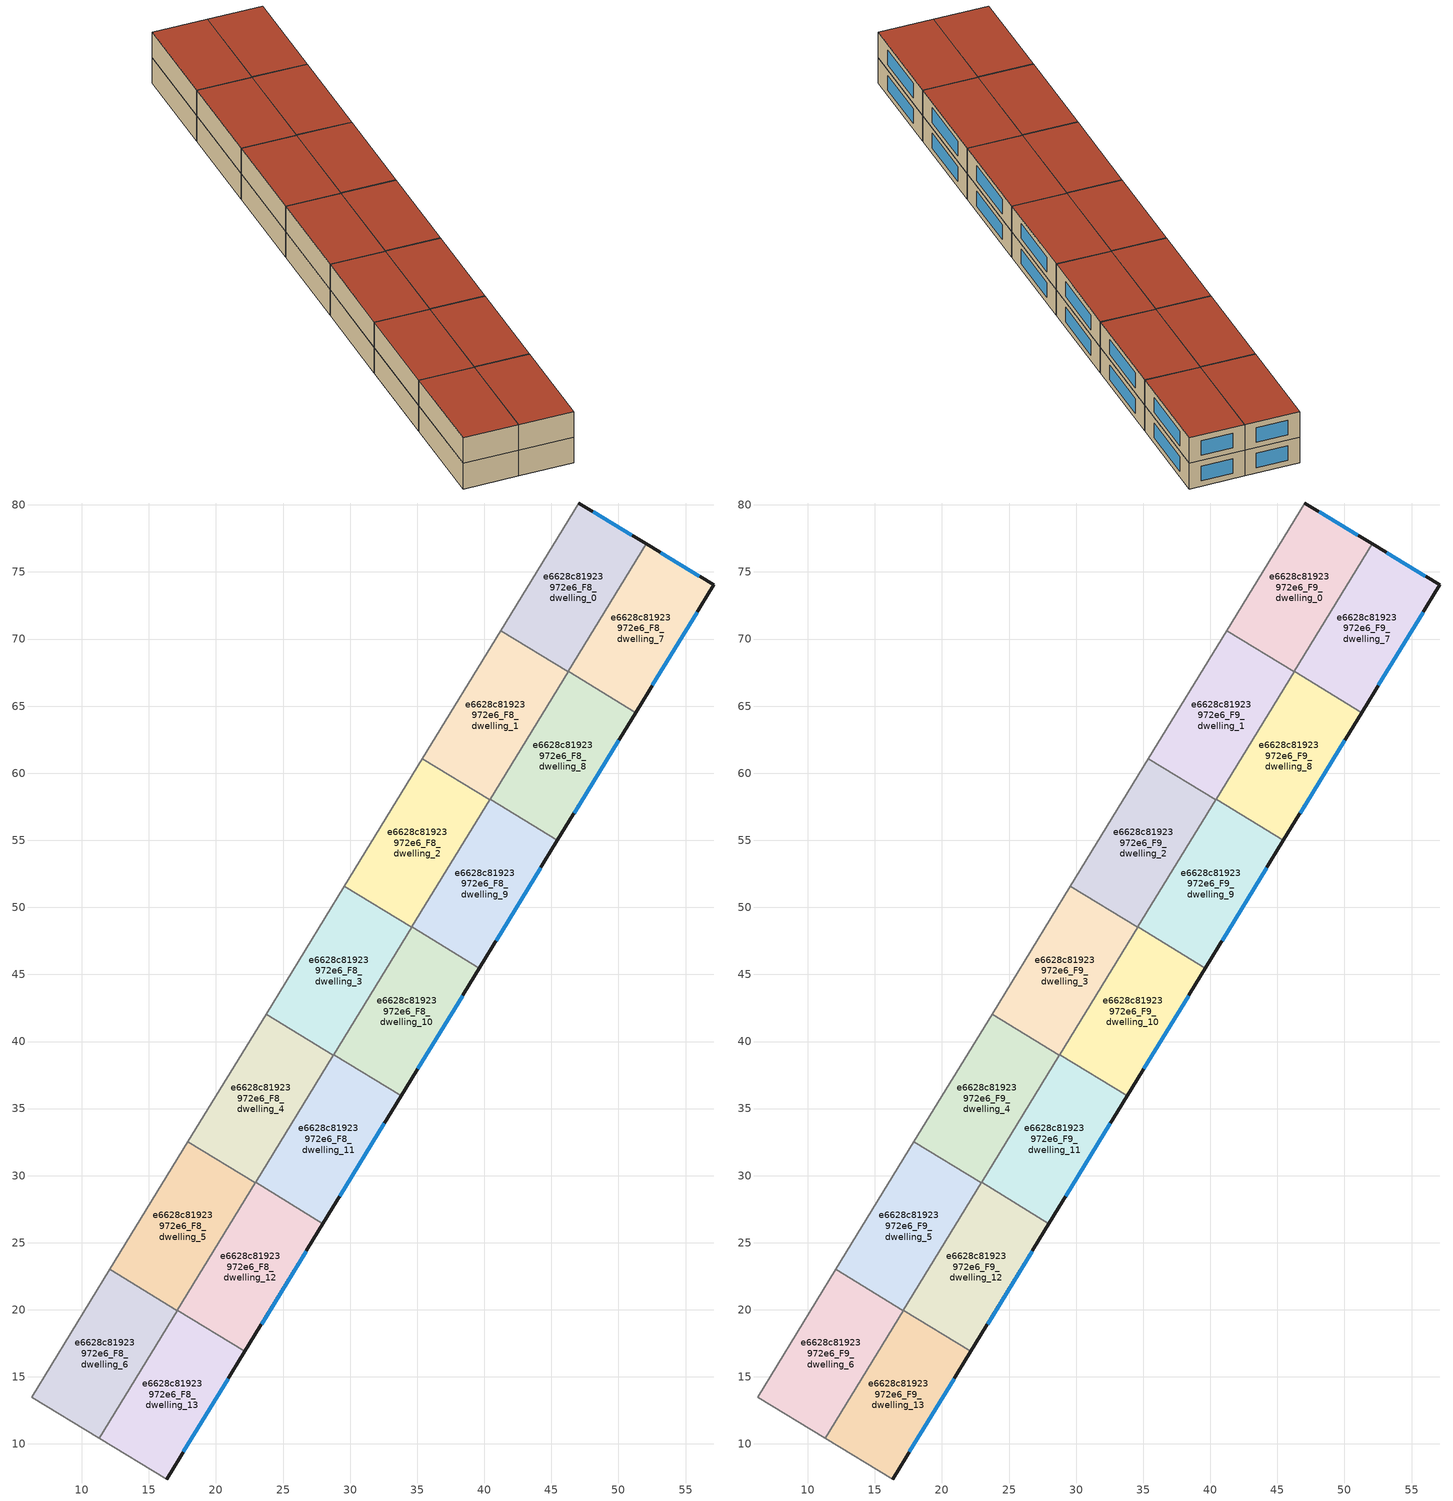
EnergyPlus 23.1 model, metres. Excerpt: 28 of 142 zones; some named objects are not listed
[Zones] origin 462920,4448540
e6628c81923972e6_F8_dwelling_0
 floor to e6628c81923972e6_F7_dwelling_0 (EU_floor_Construction): 52.08,77.09 46.24,67.55 41.22,70.62 47.05,80.14 z24
 wall outside (EU_wall_Construction): 52.08,77.09 47.05,80.14 z24:27
 wall adiabatic (EU_wall_Construction): 47.05,80.14 41.22,70.62 z24:27
 wall to e6628c81923972e6_F8_dwelling_1 (EU_wall_Construction): 41.22,70.62 46.24,67.55 z24:27
 wall to e6628c81923972e6_F8_dwelling_7 (EU_wall_Construction): 46.26,67.58 52.08,77.09 z24:27
 wall to e6628c81923972e6_F8_dwelling_8 (EU_wall_Construction): 46.24,67.55 46.26,67.58 z24:27
 window (EU_Window_Construction): 51,77.75 48.13,79.49 z24.64:26.36
e6628c81923972e6_F8_dwelling_1
 floor to e6628c81923972e6_F7_dwelling_1 (EU_floor_Construction): 46.24,67.55 40.41,58.03 35.39,61.09 41.22,70.62 z24
 wall to e6628c81923972e6_F8_dwelling_2 (EU_wall_Construction): 35.39,61.09 40.41,58.03 z24:27
 wall adiabatic (EU_wall_Construction): 41.22,70.62 35.39,61.09 z24:27
 wall to e6628c81923972e6_F8_dwelling_8 (EU_wall_Construction): 40.43,58.06 46.24,67.55 z24:27
 wall to e6628c81923972e6_F8_dwelling_9 (EU_wall_Construction): 40.41,58.03 40.43,58.06 z24:27
e6628c81923972e6_F8_dwelling_10
 floor to e6628c81923972e6_F7_dwelling_10 (EU_floor_Construction): 39.63,45.47 33.8,35.95 28.78,39.02 34.61,48.54 z24
 wall outside (EU_wall_Construction): 33.8,35.95 39.63,45.47 z24:27
 wall to e6628c81923972e6_F8_dwelling_9 (EU_wall_Construction): 39.63,45.47 34.61,48.54 z24:27
 wall to e6628c81923972e6_F8_dwelling_11 (EU_wall_Construction): 28.78,39.02 33.8,35.95 z24:27
 wall to e6628c81923972e6_F8_dwelling_3 (EU_wall_Construction): 34.58,48.5 28.78,39.02 z24:27
 wall to e6628c81923972e6_F8_dwelling_2 (EU_wall_Construction): 34.61,48.54 34.58,48.5 z24:27
 window (EU_Window_Construction): 35.05,37.99 38.38,43.43 z24.64:26.36
e6628c81923972e6_F8_dwelling_11
 floor to e6628c81923972e6_F7_dwelling_11 (EU_floor_Construction): 33.8,35.95 27.97,26.42 22.96,29.5 28.78,39.02 z24
 wall outside (EU_wall_Construction): 27.97,26.42 33.8,35.95 z24:27
 wall to e6628c81923972e6_F8_dwelling_12 (EU_wall_Construction): 22.96,29.5 27.97,26.42 z24:27
 wall to e6628c81923972e6_F8_dwelling_4 (EU_wall_Construction): 28.76,38.98 22.96,29.5 z24:27
 wall to e6628c81923972e6_F8_dwelling_3 (EU_wall_Construction): 28.78,39.02 28.76,38.98 z24:27
 window (EU_Window_Construction): 29.22,28.46 32.55,33.91 z24.64:26.36
e6628c81923972e6_F8_dwelling_12
 floor to e6628c81923972e6_F7_dwelling_12 (EU_floor_Construction): 27.97,26.42 22.15,16.9 17.13,19.97 22.96,29.5 z24
 wall outside (EU_wall_Construction): 22.15,16.9 27.97,26.42 z24:27
 wall to e6628c81923972e6_F8_dwelling_13 (EU_wall_Construction): 17.13,19.97 22.15,16.9 z24:27
 wall to e6628c81923972e6_F8_dwelling_5 (EU_wall_Construction): 22.93,29.46 17.13,19.97 z24:27
 wall to e6628c81923972e6_F8_dwelling_4 (EU_wall_Construction): 22.95,29.5 22.93,29.46 z24:27
 window (EU_Window_Construction): 23.4,18.94 26.73,24.38 z24.64:26.36
e6628c81923972e6_F8_dwelling_13
 floor to e6628c81923972e6_F7_dwelling_13 (EU_floor_Construction): 22.15,16.9 16.33,7.39 11.3,10.44 17.13,19.97 z24
 wall outside (EU_wall_Construction): 16.33,7.39 22.15,16.9 z24:27
 wall adiabatic (EU_wall_Construction): 11.3,10.44 16.33,7.39 z24:27
 wall to e6628c81923972e6_F8_dwelling_6 (EU_wall_Construction): 17.11,19.95 11.3,10.44 z24:27
 wall to e6628c81923972e6_F8_dwelling_5 (EU_wall_Construction): 17.13,19.97 17.11,19.95 z24:27
 window (EU_Window_Construction): 17.58,9.43 20.9,14.86 z24.64:26.36
e6628c81923972e6_F8_dwelling_2
 floor to e6628c81923972e6_F7_dwelling_2 (EU_floor_Construction): 40.41,58.03 34.58,48.5 29.57,51.57 35.39,61.09 z24
 wall to e6628c81923972e6_F8_dwelling_3 (EU_wall_Construction): 29.57,51.57 34.58,48.5 z24:27
 wall adiabatic (EU_wall_Construction): 35.39,61.09 29.57,51.57 z24:27
 wall to e6628c81923972e6_F8_dwelling_9 (EU_wall_Construction): 34.61,48.54 40.41,58.03 z24:27
e6628c81923972e6_F8_dwelling_3
 floor to e6628c81923972e6_F7_dwelling_3 (EU_floor_Construction): 34.58,48.5 28.76,38.98 23.74,42.05 29.57,51.57 z24
 wall to e6628c81923972e6_F8_dwelling_4 (EU_wall_Construction): 23.74,42.05 28.76,38.98 z24:27
 wall adiabatic (EU_wall_Construction): 29.57,51.57 23.74,42.05 z24:27
e6628c81923972e6_F8_dwelling_4
 floor to e6628c81923972e6_F7_dwelling_4 (EU_floor_Construction): 28.76,38.98 22.93,29.46 17.91,32.53 23.74,42.05 z24
 wall to e6628c81923972e6_F8_dwelling_5 (EU_wall_Construction): 17.91,32.53 22.93,29.46 z24:27
 wall adiabatic (EU_wall_Construction): 23.74,42.05 17.91,32.53 z24:27
e6628c81923972e6_F8_dwelling_5
 floor to e6628c81923972e6_F7_dwelling_5 (EU_floor_Construction): 22.93,29.46 17.11,19.95 12.09,23.02 17.91,32.53 z24
 wall to e6628c81923972e6_F8_dwelling_6 (EU_wall_Construction): 12.09,23.02 17.11,19.95 z24:27
 wall adiabatic (EU_wall_Construction): 17.91,32.53 12.09,23.02 z24:27
e6628c81923972e6_F8_dwelling_6
 floor to e6628c81923972e6_F7_dwelling_6 (EU_floor_Construction): 17.11,19.95 11.3,10.44 6.26,13.5 12.09,23.02 z24
 wall adiabatic (EU_wall_Construction): 12.09,23.02 6.26,13.5 11.3,10.44 z24:27
e6628c81923972e6_F8_dwelling_7
 floor to e6628c81923972e6_F7_dwelling_7 (EU_floor_Construction): 57.11,74.04 51.28,64.51 46.26,67.58 52.08,77.09 z24
 wall outside (EU_wall_Construction): 51.28,64.51 57.11,74.04 52.08,77.09 z24:27
 wall to e6628c81923972e6_F8_dwelling_8 (EU_wall_Construction): 46.26,67.58 51.28,64.51 z24:27
 window (EU_Window_Construction): 56.03,74.7 53.15,76.44 / 52.53,66.55 55.86,72 z24.64:26.36
e6628c81923972e6_F8_dwelling_8
 floor to e6628c81923972e6_F7_dwelling_8 (EU_floor_Construction): 51.28,64.51 45.45,54.99 40.43,58.06 46.26,67.58 z24
 wall outside (EU_wall_Construction): 45.45,54.99 51.28,64.51 z24:27
 wall to e6628c81923972e6_F8_dwelling_9 (EU_wall_Construction): 40.43,58.06 45.45,54.99 z24:27
 window (EU_Window_Construction): 46.7,57.03 50.03,62.47 z24.64:26.36
e6628c81923972e6_F8_dwelling_9
 floor to e6628c81923972e6_F7_dwelling_9 (EU_floor_Construction): 45.45,54.99 39.63,45.47 34.61,48.54 40.43,58.06 z24
 wall outside (EU_wall_Construction): 39.63,45.47 45.45,54.99 z24:27
 window (EU_Window_Construction): 40.87,47.51 44.2,52.95 z24.64:26.36
e6628c81923972e6_F9_dwelling_0
 floor to e6628c81923972e6_F8_dwelling_0 (EU_floor_Construction): 52.08,77.09 46.24,67.55 41.22,70.62 47.05,80.14 z27
 wall outside (EU_wall_Construction): 52.08,77.09 47.05,80.14 z27:30
 wall adiabatic (EU_wall_Construction): 47.05,80.14 41.22,70.62 z27:30
 wall to e6628c81923972e6_F9_dwelling_1 (EU_wall_Construction): 41.22,70.62 46.24,67.55 z27:30
 wall to e6628c81923972e6_F9_dwelling_7 (EU_wall_Construction): 46.26,67.58 52.08,77.09 z27:30
 wall to e6628c81923972e6_F9_dwelling_8 (EU_wall_Construction): 46.24,67.55 46.26,67.58 z27:30
 window (EU_Window_Construction): 51,77.75 48.13,79.49 z27.64:29.36
 roof outside (EU_roof_Construction): 46.24,67.55 52.08,77.09 47.05,80.14 41.22,70.62 z30
e6628c81923972e6_F9_dwelling_1
 floor to e6628c81923972e6_F8_dwelling_1 (EU_floor_Construction): 46.24,67.55 40.41,58.03 35.39,61.09 41.22,70.62 z27
 wall to e6628c81923972e6_F9_dwelling_2 (EU_wall_Construction): 35.39,61.09 40.41,58.03 z27:30
 wall adiabatic (EU_wall_Construction): 41.22,70.62 35.39,61.09 z27:30
 wall to e6628c81923972e6_F9_dwelling_8 (EU_wall_Construction): 40.43,58.06 46.24,67.55 z27:30
 wall to e6628c81923972e6_F9_dwelling_9 (EU_wall_Construction): 40.41,58.03 40.43,58.06 z27:30
 roof outside (EU_roof_Construction): 40.41,58.03 46.24,67.55 41.22,70.62 35.39,61.09 z30
e6628c81923972e6_F9_dwelling_10
 floor to e6628c81923972e6_F8_dwelling_10 (EU_floor_Construction): 39.63,45.47 33.8,35.95 28.78,39.02 34.61,48.54 z27
 wall outside (EU_wall_Construction): 33.8,35.95 39.63,45.47 z27:30
 wall to e6628c81923972e6_F9_dwelling_9 (EU_wall_Construction): 39.63,45.47 34.61,48.54 z27:30
 wall to e6628c81923972e6_F9_dwelling_11 (EU_wall_Construction): 28.78,39.02 33.8,35.95 z27:30
 wall to e6628c81923972e6_F9_dwelling_3 (EU_wall_Construction): 34.58,48.5 28.78,39.02 z27:30
 wall to e6628c81923972e6_F9_dwelling_2 (EU_wall_Construction): 34.61,48.54 34.58,48.5 z27:30
 window (EU_Window_Construction): 35.05,37.99 38.38,43.43 z27.64:29.36
 roof outside (EU_roof_Construction): 33.8,35.95 39.63,45.47 34.61,48.54 28.78,39.02 z30
e6628c81923972e6_F9_dwelling_11
 floor to e6628c81923972e6_F8_dwelling_11 (EU_floor_Construction): 33.8,35.95 27.97,26.42 22.96,29.5 28.78,39.02 z27
 wall outside (EU_wall_Construction): 27.97,26.42 33.8,35.95 z27:30
 wall to e6628c81923972e6_F9_dwelling_12 (EU_wall_Construction): 22.96,29.5 27.97,26.42 z27:30
 wall to e6628c81923972e6_F9_dwelling_4 (EU_wall_Construction): 28.76,38.98 22.96,29.5 z27:30
 wall to e6628c81923972e6_F9_dwelling_3 (EU_wall_Construction): 28.78,39.02 28.76,38.98 z27:30
 window (EU_Window_Construction): 29.22,28.46 32.55,33.91 z27.64:29.36
 roof outside (EU_roof_Construction): 27.97,26.42 33.8,35.95 28.78,39.02 22.96,29.5 z30
e6628c81923972e6_F9_dwelling_12
 floor to e6628c81923972e6_F8_dwelling_12 (EU_floor_Construction): 27.97,26.42 22.15,16.9 17.13,19.97 22.96,29.5 z27
 wall outside (EU_wall_Construction): 22.15,16.9 27.97,26.42 z27:30
 wall to e6628c81923972e6_F9_dwelling_13 (EU_wall_Construction): 17.13,19.97 22.15,16.9 z27:30
 wall to e6628c81923972e6_F9_dwelling_5 (EU_wall_Construction): 22.93,29.46 17.13,19.97 z27:30
 wall to e6628c81923972e6_F9_dwelling_4 (EU_wall_Construction): 22.95,29.5 22.93,29.46 z27:30
 window (EU_Window_Construction): 23.4,18.94 26.73,24.38 z27.64:29.36
 roof outside (EU_roof_Construction): 22.15,16.9 27.97,26.42 22.96,29.5 17.13,19.97 z30
e6628c81923972e6_F9_dwelling_13
 floor to e6628c81923972e6_F8_dwelling_13 (EU_floor_Construction): 22.15,16.9 16.33,7.39 11.3,10.44 17.13,19.97 z27
 wall outside (EU_wall_Construction): 16.33,7.39 22.15,16.9 z27:30
 wall adiabatic (EU_wall_Construction): 11.3,10.44 16.33,7.39 z27:30
 wall to e6628c81923972e6_F9_dwelling_6 (EU_wall_Construction): 17.11,19.95 11.3,10.44 z27:30
 wall to e6628c81923972e6_F9_dwelling_5 (EU_wall_Construction): 17.13,19.97 17.11,19.95 z27:30
 window (EU_Window_Construction): 17.58,9.43 20.9,14.86 z27.64:29.36
 roof outside (EU_roof_Construction): 16.33,7.39 22.15,16.9 17.13,19.97 11.3,10.44 z30
e6628c81923972e6_F9_dwelling_2
 floor to e6628c81923972e6_F8_dwelling_2 (EU_floor_Construction): 40.41,58.03 34.58,48.5 29.57,51.57 35.39,61.09 z27
 wall to e6628c81923972e6_F9_dwelling_3 (EU_wall_Construction): 29.57,51.57 34.58,48.5 z27:30
 wall adiabatic (EU_wall_Construction): 35.39,61.09 29.57,51.57 z27:30
 wall to e6628c81923972e6_F9_dwelling_9 (EU_wall_Construction): 34.61,48.54 40.41,58.03 z27:30
 roof outside (EU_roof_Construction): 34.58,48.5 40.41,58.03 35.39,61.09 29.57,51.57 z30
e6628c81923972e6_F9_dwelling_3
 floor to e6628c81923972e6_F8_dwelling_3 (EU_floor_Construction): 34.58,48.5 28.76,38.98 23.74,42.05 29.57,51.57 z27
 wall to e6628c81923972e6_F9_dwelling_4 (EU_wall_Construction): 23.74,42.05 28.76,38.98 z27:30
 wall adiabatic (EU_wall_Construction): 29.57,51.57 23.74,42.05 z27:30
 roof outside (EU_roof_Construction): 28.76,38.98 34.58,48.5 29.57,51.57 23.74,42.05 z30
e6628c81923972e6_F9_dwelling_4
 floor to e6628c81923972e6_F8_dwelling_4 (EU_floor_Construction): 28.76,38.98 22.93,29.46 17.91,32.53 23.74,42.05 z27
 wall to e6628c81923972e6_F9_dwelling_5 (EU_wall_Construction): 17.91,32.53 22.93,29.46 z27:30
 wall adiabatic (EU_wall_Construction): 23.74,42.05 17.91,32.53 z27:30
 roof outside (EU_roof_Construction): 22.93,29.46 28.76,38.98 23.74,42.05 17.91,32.53 z30
e6628c81923972e6_F9_dwelling_5
 floor to e6628c81923972e6_F8_dwelling_5 (EU_floor_Construction): 22.93,29.46 17.11,19.95 12.09,23.02 17.91,32.53 z27
 wall to e6628c81923972e6_F9_dwelling_6 (EU_wall_Construction): 12.09,23.02 17.11,19.95 z27:30
 wall adiabatic (EU_wall_Construction): 17.91,32.53 12.09,23.02 z27:30
 roof outside (EU_roof_Construction): 17.11,19.95 22.93,29.46 17.91,32.53 12.09,23.02 z30
e6628c81923972e6_F9_dwelling_6
 floor to e6628c81923972e6_F8_dwelling_6 (EU_floor_Construction): 17.11,19.95 11.3,10.44 6.26,13.5 12.09,23.02 z27
 wall adiabatic (EU_wall_Construction): 12.09,23.02 6.26,13.5 11.3,10.44 z27:30
 roof outside (EU_roof_Construction): 11.3,10.44 17.11,19.95 12.09,23.02 6.26,13.5 z30
e6628c81923972e6_F9_dwelling_7
 floor to e6628c81923972e6_F8_dwelling_7 (EU_floor_Construction): 57.11,74.04 51.28,64.51 46.26,67.58 52.08,77.09 z27
 wall outside (EU_wall_Construction): 51.28,64.51 57.11,74.04 52.08,77.09 z27:30
 wall to e6628c81923972e6_F9_dwelling_8 (EU_wall_Construction): 46.26,67.58 51.28,64.51 z27:30
 window (EU_Window_Construction): 56.03,74.7 53.15,76.44 / 52.53,66.55 55.86,72 z27.64:29.36
 roof outside (EU_roof_Construction): 51.28,64.51 57.11,74.04 52.08,77.09 46.26,67.58 z30
e6628c81923972e6_F9_dwelling_8
 floor to e6628c81923972e6_F8_dwelling_8 (EU_floor_Construction): 51.28,64.51 45.45,54.99 40.43,58.06 46.26,67.58 z27
 wall outside (EU_wall_Construction): 45.45,54.99 51.28,64.51 z27:30
 wall to e6628c81923972e6_F9_dwelling_9 (EU_wall_Construction): 40.43,58.06 45.45,54.99 z27:30
 window (EU_Window_Construction): 46.7,57.03 50.03,62.47 z27.64:29.36
 roof outside (EU_roof_Construction): 45.45,54.99 51.28,64.51 46.26,67.58 40.43,58.06 z30
e6628c81923972e6_F9_dwelling_9
 floor to e6628c81923972e6_F8_dwelling_9 (EU_floor_Construction): 45.45,54.99 39.63,45.47 34.61,48.54 40.43,58.06 z27
 wall outside (EU_wall_Construction): 39.63,45.47 45.45,54.99 z27:30
 window (EU_Window_Construction): 40.87,47.51 44.2,52.95 z27.64:29.36
 roof outside (EU_roof_Construction): 39.63,45.47 45.45,54.99 40.43,58.06 34.61,48.54 z30
[Building]
EU S2 Campaign: North Axis=0; Terrain=City; Solar Distribution=FullExterior
[Site:Location]
Yerevan-Zvartnots.Intl.AP: Latitude=40.15; Longitude=44.383; Time Zone=4; Elevation=854
[SizingPeriod:WeatherFileDays]
AnnualSizingPeriod: Begin Month=1; Begin Day of Month=1; End Month=12; End Day of Month=31; Day of Week for Start Day=Monday; Use Weather File Daylight Saving Period=No; Use Weather File Rain and Snow Indicators=No
[MATERIAL]
EU_InternalMass_Material: Roughness=MediumRough; Thickness=0.1; Conductivity=1; Density=1800; Specific Heat=900; Thermal Absorptance=0.9; Solar Absorptance=0.7; Visible Absorptance=0.7
[MATERIAL:NOMASS] Roughness=MediumRough; Thermal Absorptance=0.9; Solar Absorptance=0.7; Visible Absorptance=0.7
Name | Thermal Resistance
EU_wall_NoMass | 1.05043
EU_roof_NoMass | 1.45357
EU_floor_NoMass | 0.478065
[WINDOWMATERIAL:SIMPLEGLAZINGSYSTEM]
EU_Window_SimpleGlazing: UFactor=2.5566; Solar Heat Gain Coefficient=0.75; Visible Transmittance=0.75
[CONSTRUCTION]
EU_wall_Construction: EU_wall_NoMass
EU_roof_Construction: EU_roof_NoMass
EU_floor_Construction: EU_floor_NoMass
EU_Window_Construction: EU_Window_SimpleGlazing
EU_InternalMass_Construction: EU_InternalMass_Material
[ZONE] Type=1; Multiplier=1; Ceiling Height=autocalculate; Floor Area=autocalculate; Part of Total Floor Area=Yes
Name | Volume
e6628c81923972e6_F8_dwelling_0; e6628c81923972e6_F9_dwelling_0 | 197.069
e6628c81923972e6_F8_dwelling_1; e6628c81923972e6_F9_dwelling_1; e6628c81923972e6_F8_dwelling_3; e6628c81923972e6_F9_dwelling_3 | 197.068
e6628c81923972e6_F8_dwelling_10; e6628c81923972e6_F9_dwelling_10 | 197.058
e6628c81923972e6_F8_dwelling_11; e6628c81923972e6_F9_dwelling_11 | 197.057
e6628c81923972e6_F8_dwelling_12; e6628c81923972e6_F9_dwelling_12 | 197.076
e6628c81923972e6_F8_dwelling_13; e6628c81923972e6_F9_dwelling_13 | 197.071
e6628c81923972e6_F8_dwelling_2; e6628c81923972e6_F9_dwelling_2 | 197.05
e6628c81923972e6_F8_dwelling_4; e6628c81923972e6_F9_dwelling_4 | 197.063
e6628c81923972e6_F8_dwelling_5; e6628c81923972e6_F9_dwelling_5; e6628c81923972e6_F8_dwelling_7; e6628c81923972e6_F9_dwelling_7 | 197.055
e6628c81923972e6_F8_dwelling_6; e6628c81923972e6_F9_dwelling_6 | 197.06
e6628c81923972e6_F8_dwelling_8; e6628c81923972e6_F9_dwelling_8 | 197.074
e6628c81923972e6_F8_dwelling_9; e6628c81923972e6_F9_dwelling_9 | 197.078
[INTERNALMASS] Construction=EU_InternalMass_Construction
Name | Zone or ZoneList | Surface Area
e6628c81923972e6_F8_dwelling_0_EU_InternalMass | e6628c81923972e6_F8_dwelling_0 | 65.6898
e6628c81923972e6_F8_dwelling_1_EU_InternalMass | e6628c81923972e6_F8_dwelling_1 | 65.6892
e6628c81923972e6_F8_dwelling_2_EU_InternalMass | e6628c81923972e6_F8_dwelling_2 | 65.6834
e6628c81923972e6_F8_dwelling_3_EU_InternalMass | e6628c81923972e6_F8_dwelling_3 | 65.6893
e6628c81923972e6_F8_dwelling_4_EU_InternalMass | e6628c81923972e6_F8_dwelling_4 | 65.6879
e6628c81923972e6_F8_dwelling_5_EU_InternalMass | e6628c81923972e6_F8_dwelling_5 | 65.6849
e6628c81923972e6_F8_dwelling_6_EU_InternalMass | e6628c81923972e6_F8_dwelling_6 | 65.6867
e6628c81923972e6_F8_dwelling_7_EU_InternalMass | e6628c81923972e6_F8_dwelling_7 | 65.6851
e6628c81923972e6_F8_dwelling_8_EU_InternalMass | e6628c81923972e6_F8_dwelling_8 | 65.6912
e6628c81923972e6_F8_dwelling_9_EU_InternalMass | e6628c81923972e6_F8_dwelling_9 | 65.6925
e6628c81923972e6_F8_dwelling_10_EU_InternalMass | e6628c81923972e6_F8_dwelling_10 | 65.6862
e6628c81923972e6_F8_dwelling_11_EU_InternalMass | e6628c81923972e6_F8_dwelling_11 | 65.6858
e6628c81923972e6_F8_dwelling_12_EU_InternalMass | e6628c81923972e6_F8_dwelling_12 | 65.6921
e6628c81923972e6_F8_dwelling_13_EU_InternalMass | e6628c81923972e6_F8_dwelling_13 | 65.6905
e6628c81923972e6_F9_dwelling_0_EU_InternalMass | e6628c81923972e6_F9_dwelling_0 | 65.6898
e6628c81923972e6_F9_dwelling_1_EU_InternalMass | e6628c81923972e6_F9_dwelling_1 | 65.6892
e6628c81923972e6_F9_dwelling_2_EU_InternalMass | e6628c81923972e6_F9_dwelling_2 | 65.6834
e6628c81923972e6_F9_dwelling_3_EU_InternalMass | e6628c81923972e6_F9_dwelling_3 | 65.6893
e6628c81923972e6_F9_dwelling_4_EU_InternalMass | e6628c81923972e6_F9_dwelling_4 | 65.6879
e6628c81923972e6_F9_dwelling_5_EU_InternalMass | e6628c81923972e6_F9_dwelling_5 | 65.6849
e6628c81923972e6_F9_dwelling_6_EU_InternalMass | e6628c81923972e6_F9_dwelling_6 | 65.6867
e6628c81923972e6_F9_dwelling_7_EU_InternalMass | e6628c81923972e6_F9_dwelling_7 | 65.6851
e6628c81923972e6_F9_dwelling_8_EU_InternalMass | e6628c81923972e6_F9_dwelling_8 | 65.6912
e6628c81923972e6_F9_dwelling_9_EU_InternalMass | e6628c81923972e6_F9_dwelling_9 | 65.6925
e6628c81923972e6_F9_dwelling_10_EU_InternalMass | e6628c81923972e6_F9_dwelling_10 | 65.6862
e6628c81923972e6_F9_dwelling_11_EU_InternalMass | e6628c81923972e6_F9_dwelling_11 | 65.6858
e6628c81923972e6_F9_dwelling_12_EU_InternalMass | e6628c81923972e6_F9_dwelling_12 | 65.6921
e6628c81923972e6_F9_dwelling_13_EU_InternalMass | e6628c81923972e6_F9_dwelling_13 | 65.6905
[OTHEREQUIPMENT] Fuel Type=Electricity; Design Level Calculation Method=Watts/Area; Power per Zone Floor Area=1; Fraction Latent=0; Fraction Radiant=0; Fraction Lost=0; Carbon Dioxide Generation Rate=0; EndUse Subcategory=EU_Step8_InternalGains
Name | Zone or ZoneList or Space or SpaceList | Schedule
EU_Step8_InternalGain_e6628c81923972e6_F8_dwelling_0_f000 | e6628c81923972e6_F8_dwelling_0 | EU_Step8_GainSchedule_e6628c81923972e6_F8_dwelling_0_f000
EU_Step8_InternalGain_e6628c81923972e6_F8_dwelling_1_f000 | e6628c81923972e6_F8_dwelling_1 | EU_Step8_GainSchedule_e6628c81923972e6_F8_dwelling_1_f000
EU_Step8_InternalGain_e6628c81923972e6_F8_dwelling_2_f000 | e6628c81923972e6_F8_dwelling_2 | EU_Step8_GainSchedule_e6628c81923972e6_F8_dwelling_2_f000
EU_Step8_InternalGain_e6628c81923972e6_F8_dwelling_3_f000 | e6628c81923972e6_F8_dwelling_3 | EU_Step8_GainSchedule_e6628c81923972e6_F8_dwelling_3_f000
EU_Step8_InternalGain_e6628c81923972e6_F8_dwelling_4_f000 | e6628c81923972e6_F8_dwelling_4 | EU_Step8_GainSchedule_e6628c81923972e6_F8_dwelling_4_f000
EU_Step8_InternalGain_e6628c81923972e6_F8_dwelling_5_f000 | e6628c81923972e6_F8_dwelling_5 | EU_Step8_GainSchedule_e6628c81923972e6_F8_dwelling_5_f000
EU_Step8_InternalGain_e6628c81923972e6_F8_dwelling_6_f000 | e6628c81923972e6_F8_dwelling_6 | EU_Step8_GainSchedule_e6628c81923972e6_F8_dwelling_6_f000
EU_Step8_InternalGain_e6628c81923972e6_F8_dwelling_7_f000 | e6628c81923972e6_F8_dwelling_7 | EU_Step8_GainSchedule_e6628c81923972e6_F8_dwelling_7_f000
EU_Step8_InternalGain_e6628c81923972e6_F8_dwelling_8_f000 | e6628c81923972e6_F8_dwelling_8 | EU_Step8_GainSchedule_e6628c81923972e6_F8_dwelling_8_f000
EU_Step8_InternalGain_e6628c81923972e6_F8_dwelling_9_f000 | e6628c81923972e6_F8_dwelling_9 | EU_Step8_GainSchedule_e6628c81923972e6_F8_dwelling_9_f000
EU_Step8_InternalGain_e6628c81923972e6_F8_dwelling_10_f000 | e6628c81923972e6_F8_dwelling_10 | EU_Step8_GainSchedule_e6628c81923972e6_F8_dwelling_10_f000
EU_Step8_InternalGain_e6628c81923972e6_F8_dwelling_11_f000 | e6628c81923972e6_F8_dwelling_11 | EU_Step8_GainSchedule_e6628c81923972e6_F8_dwelling_11_f000
EU_Step8_InternalGain_e6628c81923972e6_F8_dwelling_12_f000 | e6628c81923972e6_F8_dwelling_12 | EU_Step8_GainSchedule_e6628c81923972e6_F8_dwelling_12_f000
EU_Step8_InternalGain_e6628c81923972e6_F8_dwelling_13_f000 | e6628c81923972e6_F8_dwelling_13 | EU_Step8_GainSchedule_e6628c81923972e6_F8_dwelling_13_f000
EU_Step8_InternalGain_e6628c81923972e6_F9_dwelling_0_f000 | e6628c81923972e6_F9_dwelling_0 | EU_Step8_GainSchedule_e6628c81923972e6_F9_dwelling_0_f000
EU_Step8_InternalGain_e6628c81923972e6_F9_dwelling_1_f000 | e6628c81923972e6_F9_dwelling_1 | EU_Step8_GainSchedule_e6628c81923972e6_F9_dwelling_1_f000
EU_Step8_InternalGain_e6628c81923972e6_F9_dwelling_2_f000 | e6628c81923972e6_F9_dwelling_2 | EU_Step8_GainSchedule_e6628c81923972e6_F9_dwelling_2_f000
EU_Step8_InternalGain_e6628c81923972e6_F9_dwelling_3_f000 | e6628c81923972e6_F9_dwelling_3 | EU_Step8_GainSchedule_e6628c81923972e6_F9_dwelling_3_f000
EU_Step8_InternalGain_e6628c81923972e6_F9_dwelling_4_f000 | e6628c81923972e6_F9_dwelling_4 | EU_Step8_GainSchedule_e6628c81923972e6_F9_dwelling_4_f000
EU_Step8_InternalGain_e6628c81923972e6_F9_dwelling_5_f000 | e6628c81923972e6_F9_dwelling_5 | EU_Step8_GainSchedule_e6628c81923972e6_F9_dwelling_5_f000
EU_Step8_InternalGain_e6628c81923972e6_F9_dwelling_6_f000 | e6628c81923972e6_F9_dwelling_6 | EU_Step8_GainSchedule_e6628c81923972e6_F9_dwelling_6_f000
EU_Step8_InternalGain_e6628c81923972e6_F9_dwelling_7_f000 | e6628c81923972e6_F9_dwelling_7 | EU_Step8_GainSchedule_e6628c81923972e6_F9_dwelling_7_f000
EU_Step8_InternalGain_e6628c81923972e6_F9_dwelling_8_f000 | e6628c81923972e6_F9_dwelling_8 | EU_Step8_GainSchedule_e6628c81923972e6_F9_dwelling_8_f000
EU_Step8_InternalGain_e6628c81923972e6_F9_dwelling_9_f000 | e6628c81923972e6_F9_dwelling_9 | EU_Step8_GainSchedule_e6628c81923972e6_F9_dwelling_9_f000
EU_Step8_InternalGain_e6628c81923972e6_F9_dwelling_10_f000 | e6628c81923972e6_F9_dwelling_10 | EU_Step8_GainSchedule_e6628c81923972e6_F9_dwelling_10_f000
EU_Step8_InternalGain_e6628c81923972e6_F9_dwelling_11_f000 | e6628c81923972e6_F9_dwelling_11 | EU_Step8_GainSchedule_e6628c81923972e6_F9_dwelling_11_f000
EU_Step8_InternalGain_e6628c81923972e6_F9_dwelling_12_f000 | e6628c81923972e6_F9_dwelling_12 | EU_Step8_GainSchedule_e6628c81923972e6_F9_dwelling_12_f000
EU_Step8_InternalGain_e6628c81923972e6_F9_dwelling_13_f000 | e6628c81923972e6_F9_dwelling_13 | EU_Step8_GainSchedule_e6628c81923972e6_F9_dwelling_13_f000
[ZONEVENTILATION:DESIGNFLOWRATE] Schedule=EU_AlwaysOn; Design Flow Rate Calculation Method=AirChanges/Hour; Air Changes per Hour=0.557805; Ventilation Type=Natural; Fan Pressure Rise=0; Fan Total Efficiency=1; Constant Term Coefficient=1; Temperature Term Coefficient=0; Velocity Term Coefficient=0; Velocity Squared Term Coefficient=0; Minimum Indoor Temperature=-100; Maximum Indoor Temperature=100; Delta Temperature=-100; Minimum Outdoor Temperature=-100; Maximum Outdoor Temperature=100; Maximum Wind Speed=40
Name | Zone or ZoneList or Space or SpaceList
EU_ConstantAir_e6628c81923972e6_F8_dwelling_0 | e6628c81923972e6_F8_dwelling_0
EU_ConstantAir_e6628c81923972e6_F8_dwelling_1 | e6628c81923972e6_F8_dwelling_1
EU_ConstantAir_e6628c81923972e6_F8_dwelling_2 | e6628c81923972e6_F8_dwelling_2
EU_ConstantAir_e6628c81923972e6_F8_dwelling_3 | e6628c81923972e6_F8_dwelling_3
EU_ConstantAir_e6628c81923972e6_F8_dwelling_4 | e6628c81923972e6_F8_dwelling_4
EU_ConstantAir_e6628c81923972e6_F8_dwelling_5 | e6628c81923972e6_F8_dwelling_5
EU_ConstantAir_e6628c81923972e6_F8_dwelling_6 | e6628c81923972e6_F8_dwelling_6
EU_ConstantAir_e6628c81923972e6_F8_dwelling_7 | e6628c81923972e6_F8_dwelling_7
EU_ConstantAir_e6628c81923972e6_F8_dwelling_8 | e6628c81923972e6_F8_dwelling_8
EU_ConstantAir_e6628c81923972e6_F8_dwelling_9 | e6628c81923972e6_F8_dwelling_9
EU_ConstantAir_e6628c81923972e6_F8_dwelling_10 | e6628c81923972e6_F8_dwelling_10
EU_ConstantAir_e6628c81923972e6_F8_dwelling_11 | e6628c81923972e6_F8_dwelling_11
EU_ConstantAir_e6628c81923972e6_F8_dwelling_12 | e6628c81923972e6_F8_dwelling_12
EU_ConstantAir_e6628c81923972e6_F8_dwelling_13 | e6628c81923972e6_F8_dwelling_13
EU_ConstantAir_e6628c81923972e6_F9_dwelling_0 | e6628c81923972e6_F9_dwelling_0
EU_ConstantAir_e6628c81923972e6_F9_dwelling_1 | e6628c81923972e6_F9_dwelling_1
EU_ConstantAir_e6628c81923972e6_F9_dwelling_2 | e6628c81923972e6_F9_dwelling_2
EU_ConstantAir_e6628c81923972e6_F9_dwelling_3 | e6628c81923972e6_F9_dwelling_3
EU_ConstantAir_e6628c81923972e6_F9_dwelling_4 | e6628c81923972e6_F9_dwelling_4
EU_ConstantAir_e6628c81923972e6_F9_dwelling_5 | e6628c81923972e6_F9_dwelling_5
EU_ConstantAir_e6628c81923972e6_F9_dwelling_6 | e6628c81923972e6_F9_dwelling_6
EU_ConstantAir_e6628c81923972e6_F9_dwelling_7 | e6628c81923972e6_F9_dwelling_7
EU_ConstantAir_e6628c81923972e6_F9_dwelling_8 | e6628c81923972e6_F9_dwelling_8
EU_ConstantAir_e6628c81923972e6_F9_dwelling_9 | e6628c81923972e6_F9_dwelling_9
EU_ConstantAir_e6628c81923972e6_F9_dwelling_10 | e6628c81923972e6_F9_dwelling_10
EU_ConstantAir_e6628c81923972e6_F9_dwelling_11 | e6628c81923972e6_F9_dwelling_11
EU_ConstantAir_e6628c81923972e6_F9_dwelling_12 | e6628c81923972e6_F9_dwelling_12
EU_ConstantAir_e6628c81923972e6_F9_dwelling_13 | e6628c81923972e6_F9_dwelling_13
[HVACTEMPLATE:ZONE:IDEALLOADSAIRSYSTEM] System Availability Schedule=EU_AlwaysOn; Maximum Heating Supply Air Temperature=50; Minimum Cooling Supply Air Temperature=13; Maximum Heating Supply Air Humidity Ratio=0.0156; Minimum Cooling Supply Air Humidity Ratio=0.0077; Heating Limit=NoLimit; Cooling Limit=NoLimit; Heating Availability Schedule=EU_AlwaysOn; Cooling Availability Schedule=EU_CoolingOff; Dehumidification Control Type=ConstantSensibleHeatRatio; Cooling Sensible Heat Ratio=0.7; Dehumidification Setpoint=60; Humidification Control Type=None; Humidification Setpoint=30; Outdoor Air Method=None; Outdoor Air Flow Rate per Person=0.00944; Outdoor Air Flow Rate per Zone Floor Area=0; Outdoor Air Flow Rate per Zone=0; Demand Controlled Ventilation Type=None; Outdoor Air Economizer Type=NoEconomizer; Heat Recovery Type=None; Sensible Heat Recovery Effectiveness=0.7; Latent Heat Recovery Effectiveness=0.65
Name | Template Thermostat
e6628c81923972e6_F8_dwelling_0 | EU_HeatOnly_e6628c81923972e6_F8_dwelling_0
e6628c81923972e6_F8_dwelling_1 | EU_HeatOnly_e6628c81923972e6_F8_dwelling_1
e6628c81923972e6_F8_dwelling_2 | EU_HeatOnly_e6628c81923972e6_F8_dwelling_2
e6628c81923972e6_F8_dwelling_3 | EU_HeatOnly_e6628c81923972e6_F8_dwelling_3
e6628c81923972e6_F8_dwelling_4 | EU_HeatOnly_e6628c81923972e6_F8_dwelling_4
e6628c81923972e6_F8_dwelling_5 | EU_HeatOnly_e6628c81923972e6_F8_dwelling_5
e6628c81923972e6_F8_dwelling_6 | EU_HeatOnly_e6628c81923972e6_F8_dwelling_6
e6628c81923972e6_F8_dwelling_7 | EU_HeatOnly_e6628c81923972e6_F8_dwelling_7
e6628c81923972e6_F8_dwelling_8 | EU_HeatOnly_e6628c81923972e6_F8_dwelling_8
e6628c81923972e6_F8_dwelling_9 | EU_HeatOnly_e6628c81923972e6_F8_dwelling_9
e6628c81923972e6_F8_dwelling_10 | EU_HeatOnly_e6628c81923972e6_F8_dwelling_10
e6628c81923972e6_F8_dwelling_11 | EU_HeatOnly_e6628c81923972e6_F8_dwelling_11
e6628c81923972e6_F8_dwelling_12 | EU_HeatOnly_e6628c81923972e6_F8_dwelling_12
e6628c81923972e6_F8_dwelling_13 | EU_HeatOnly_e6628c81923972e6_F8_dwelling_13
e6628c81923972e6_F9_dwelling_0 | EU_HeatOnly_e6628c81923972e6_F9_dwelling_0
e6628c81923972e6_F9_dwelling_1 | EU_HeatOnly_e6628c81923972e6_F9_dwelling_1
e6628c81923972e6_F9_dwelling_2 | EU_HeatOnly_e6628c81923972e6_F9_dwelling_2
e6628c81923972e6_F9_dwelling_3 | EU_HeatOnly_e6628c81923972e6_F9_dwelling_3
e6628c81923972e6_F9_dwelling_4 | EU_HeatOnly_e6628c81923972e6_F9_dwelling_4
e6628c81923972e6_F9_dwelling_5 | EU_HeatOnly_e6628c81923972e6_F9_dwelling_5
e6628c81923972e6_F9_dwelling_6 | EU_HeatOnly_e6628c81923972e6_F9_dwelling_6
e6628c81923972e6_F9_dwelling_7 | EU_HeatOnly_e6628c81923972e6_F9_dwelling_7
e6628c81923972e6_F9_dwelling_8 | EU_HeatOnly_e6628c81923972e6_F9_dwelling_8
e6628c81923972e6_F9_dwelling_9 | EU_HeatOnly_e6628c81923972e6_F9_dwelling_9
e6628c81923972e6_F9_dwelling_10 | EU_HeatOnly_e6628c81923972e6_F9_dwelling_10
e6628c81923972e6_F9_dwelling_11 | EU_HeatOnly_e6628c81923972e6_F9_dwelling_11
e6628c81923972e6_F9_dwelling_12 | EU_HeatOnly_e6628c81923972e6_F9_dwelling_12
e6628c81923972e6_F9_dwelling_13 | EU_HeatOnly_e6628c81923972e6_F9_dwelling_13
[SIZING:ZONE] Zone Cooling Design Supply Air Temperature Input Method=SupplyAirTemperature; Zone Cooling Design Supply Air Temperature=13; Zone Heating Design Supply Air Temperature Input Method=SupplyAirTemperature; Zone Heating Design Supply Air Temperature=50; Zone Cooling Design Supply Air Humidity Ratio=0.008; Zone Heating Design Supply Air Humidity Ratio=0.008; Cooling Design Air Flow Method=DesignDay; Cooling Design Air Flow Rate=0; Cooling Minimum Air Flow per Zone Floor Area=0.000762; Cooling Minimum Air Flow=0; Cooling Minimum Air Flow Fraction=0.2; Heating Design Air Flow Method=DesignDay; Heating Design Air Flow Rate=0; Heating Maximum Air Flow per Zone Floor Area=0.002032; Heating Maximum Air Flow=0.141576; Heating Maximum Air Flow Fraction=0.3; Account for Dedicated Outdoor Air System=No; Dedicated Outdoor Air System Control Strategy=NeutralSupplyAir; Dedicated Outdoor Air Low Setpoint Temperature for Design=autosize; Dedicated Outdoor Air High Setpoint Temperature for Design=autosize; Zone Load Sizing Method=Sensible Load Only No Latent Load; Zone Latent Cooling Design Supply Air Humidity Ratio Input Method=HumidityRatioDifference; Zone Cooling Design Supply Air Humidity Ratio Difference=0.005; Zone Latent Heating Design Supply Air Humidity Ratio Input Method=HumidityRatioDifference; Zone Humidification Design Supply Air Humidity Ratio Difference=0.005
e6628c81923972e6_F8_dwelling_0; e6628c81923972e6_F8_dwelling_1; e6628c81923972e6_F8_dwelling_2; e6628c81923972e6_F8_dwelling_3; e6628c81923972e6_F8_dwelling_4; e6628c81923972e6_F8_dwelling_5; e6628c81923972e6_F8_dwelling_6; e6628c81923972e6_F8_dwelling_7; e6628c81923972e6_F8_dwelling_8; e6628c81923972e6_F8_dwelling_9; e6628c81923972e6_F8_dwelling_10; e6628c81923972e6_F8_dwelling_11; e6628c81923972e6_F8_dwelling_12; e6628c81923972e6_F8_dwelling_13; e6628c81923972e6_F9_dwelling_0; e6628c81923972e6_F9_dwelling_1; e6628c81923972e6_F9_dwelling_2; e6628c81923972e6_F9_dwelling_3; e6628c81923972e6_F9_dwelling_4; e6628c81923972e6_F9_dwelling_5; e6628c81923972e6_F9_dwelling_6; e6628c81923972e6_F9_dwelling_7; e6628c81923972e6_F9_dwelling_8; e6628c81923972e6_F9_dwelling_9; e6628c81923972e6_F9_dwelling_10; e6628c81923972e6_F9_dwelling_11; e6628c81923972e6_F9_dwelling_12; e6628c81923972e6_F9_dwelling_13
[SCHEDULE:CONSTANT]
Name | Hourly Value
EU_AlwaysOn | 1
EU_CoolingOff | 0
[SCHEDULE:FILE] Column Number=1; Rows to Skip at Top=0; Number of Hours of Data=8760; Column Separator=Comma; Interpolate to Timestep=No; Minutes per Item=60; Adjust Schedule for Daylight Savings=Yes
Name | File
EU_Step8_GainSchedule_e6628c81923972e6_F8_dwelling_0_f000 | ../../schedules/e6628c81923972e6/e6628c81923972e6_F8_dwelling_0_f000_gain.csv
EU_Step8_GainSchedule_e6628c81923972e6_F8_dwelling_1_f000 | ../../schedules/e6628c81923972e6/e6628c81923972e6_F8_dwelling_1_f000_gain.csv
EU_Step8_GainSchedule_e6628c81923972e6_F8_dwelling_2_f000 | ../../schedules/e6628c81923972e6/e6628c81923972e6_F8_dwelling_2_f000_gain.csv
EU_Step8_GainSchedule_e6628c81923972e6_F8_dwelling_3_f000 | ../../schedules/e6628c81923972e6/e6628c81923972e6_F8_dwelling_3_f000_gain.csv
EU_Step8_GainSchedule_e6628c81923972e6_F8_dwelling_4_f000 | ../../schedules/e6628c81923972e6/e6628c81923972e6_F8_dwelling_4_f000_gain.csv
EU_Step8_GainSchedule_e6628c81923972e6_F8_dwelling_5_f000 | ../../schedules/e6628c81923972e6/e6628c81923972e6_F8_dwelling_5_f000_gain.csv
EU_Step8_GainSchedule_e6628c81923972e6_F8_dwelling_6_f000 | ../../schedules/e6628c81923972e6/e6628c81923972e6_F8_dwelling_6_f000_gain.csv
EU_Step8_GainSchedule_e6628c81923972e6_F8_dwelling_7_f000 | ../../schedules/e6628c81923972e6/e6628c81923972e6_F8_dwelling_7_f000_gain.csv
EU_Step8_GainSchedule_e6628c81923972e6_F8_dwelling_8_f000 | ../../schedules/e6628c81923972e6/e6628c81923972e6_F8_dwelling_8_f000_gain.csv
EU_Step8_GainSchedule_e6628c81923972e6_F8_dwelling_9_f000 | ../../schedules/e6628c81923972e6/e6628c81923972e6_F8_dwelling_9_f000_gain.csv
EU_Step8_GainSchedule_e6628c81923972e6_F8_dwelling_10_f000 | ../../schedules/e6628c81923972e6/e6628c81923972e6_F8_dwelling_10_f000_gain.csv
EU_Step8_GainSchedule_e6628c81923972e6_F8_dwelling_11_f000 | ../../schedules/e6628c81923972e6/e6628c81923972e6_F8_dwelling_11_f000_gain.csv
EU_Step8_GainSchedule_e6628c81923972e6_F8_dwelling_12_f000 | ../../schedules/e6628c81923972e6/e6628c81923972e6_F8_dwelling_12_f000_gain.csv
EU_Step8_GainSchedule_e6628c81923972e6_F8_dwelling_13_f000 | ../../schedules/e6628c81923972e6/e6628c81923972e6_F8_dwelling_13_f000_gain.csv
EU_Step8_GainSchedule_e6628c81923972e6_F9_dwelling_0_f000 | ../../schedules/e6628c81923972e6/e6628c81923972e6_F9_dwelling_0_f000_gain.csv
EU_Step8_GainSchedule_e6628c81923972e6_F9_dwelling_1_f000 | ../../schedules/e6628c81923972e6/e6628c81923972e6_F9_dwelling_1_f000_gain.csv
EU_Step8_GainSchedule_e6628c81923972e6_F9_dwelling_2_f000 | ../../schedules/e6628c81923972e6/e6628c81923972e6_F9_dwelling_2_f000_gain.csv
EU_Step8_GainSchedule_e6628c81923972e6_F9_dwelling_3_f000 | ../../schedules/e6628c81923972e6/e6628c81923972e6_F9_dwelling_3_f000_gain.csv
EU_Step8_GainSchedule_e6628c81923972e6_F9_dwelling_4_f000 | ../../schedules/e6628c81923972e6/e6628c81923972e6_F9_dwelling_4_f000_gain.csv
EU_Step8_GainSchedule_e6628c81923972e6_F9_dwelling_5_f000 | ../../schedules/e6628c81923972e6/e6628c81923972e6_F9_dwelling_5_f000_gain.csv
EU_Step8_GainSchedule_e6628c81923972e6_F9_dwelling_6_f000 | ../../schedules/e6628c81923972e6/e6628c81923972e6_F9_dwelling_6_f000_gain.csv
EU_Step8_GainSchedule_e6628c81923972e6_F9_dwelling_7_f000 | ../../schedules/e6628c81923972e6/e6628c81923972e6_F9_dwelling_7_f000_gain.csv
EU_Step8_GainSchedule_e6628c81923972e6_F9_dwelling_8_f000 | ../../schedules/e6628c81923972e6/e6628c81923972e6_F9_dwelling_8_f000_gain.csv
EU_Step8_GainSchedule_e6628c81923972e6_F9_dwelling_9_f000 | ../../schedules/e6628c81923972e6/e6628c81923972e6_F9_dwelling_9_f000_gain.csv
EU_Step8_GainSchedule_e6628c81923972e6_F9_dwelling_10_f000 | ../../schedules/e6628c81923972e6/e6628c81923972e6_F9_dwelling_10_f000_gain.csv
EU_Step8_GainSchedule_e6628c81923972e6_F9_dwelling_11_f000 | ../../schedules/e6628c81923972e6/e6628c81923972e6_F9_dwelling_11_f000_gain.csv
EU_Step8_GainSchedule_e6628c81923972e6_F9_dwelling_12_f000 | ../../schedules/e6628c81923972e6/e6628c81923972e6_F9_dwelling_12_f000_gain.csv
EU_Step8_GainSchedule_e6628c81923972e6_F9_dwelling_13_f000 | ../../schedules/e6628c81923972e6/e6628c81923972e6_F9_dwelling_13_f000_gain.csv
